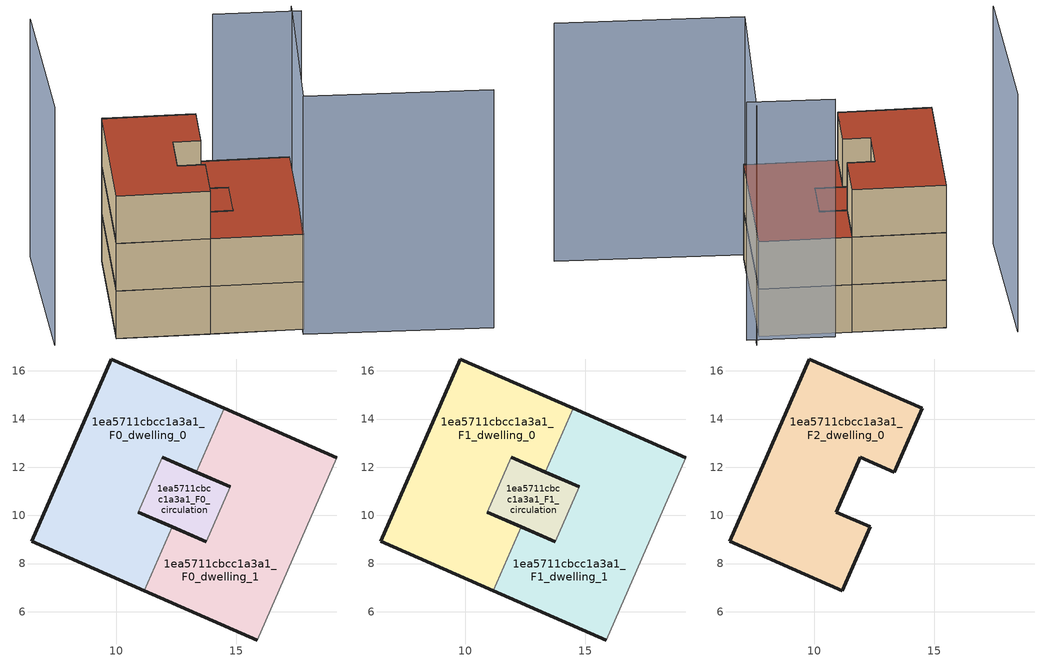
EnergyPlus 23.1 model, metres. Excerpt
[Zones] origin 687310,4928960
1ea5711cbcc1a3a1_F0_dwelling_0
 floor ground (EU_floor_Construction): 11.18,6.87 12.34,9.52 10.93,10.14 11.93,12.41 13.33,11.79 14.49,14.45 9.81,16.49 6.5,8.92 z0
 wall outside (EU_wall_Construction): 13.33,11.79 11.93,12.41 / 10.93,10.14 12.34,9.52 / 11.18,6.87 6.5,8.92 9.81,16.49 14.49,14.45 z0:3
 wall to 1ea5711cbcc1a3a1_F0_dwelling_1 (EU_wall_Construction): 14.49,14.45 13.33,11.79 / 12.34,9.52 11.18,6.87 z0:3
 wall to 1ea5711cbcc1a3a1_F0_circulation (EU_wall_Construction): 11.93,12.41 10.93,10.14 z0:3
1ea5711cbcc1a3a1_F0_dwelling_1
 floor ground (EU_floor_Construction): 15.86,4.83 19.17,12.4 14.49,14.45 13.33,11.79 14.73,11.18 13.74,8.91 12.34,9.52 11.18,6.87 z0
 wall outside (EU_wall_Construction): 15.86,4.83 11.18,6.87 / 12.34,9.52 13.74,8.91 / 14.73,11.18 13.33,11.79 / 14.49,14.45 19.17,12.4 z0:3
 wall to 1ea5711cbcc1a3a1_F0_circulation (EU_wall_Construction): 13.74,8.91 14.73,11.18 z0:3
 wall adiabatic (EU_wall_Construction): 19.17,12.4 15.86,4.83 z0:3
1ea5711cbcc1a3a1_F0_circulation
 floor ground (EU_floor_Construction): 13.74,8.91 14.73,11.18 11.93,12.41 10.93,10.14 z0
 wall outside (EU_wall_Construction): 11.93,12.41 14.73,11.18 / 13.74,8.91 10.93,10.14 z0:3
1ea5711cbcc1a3a1_F1_dwelling_0
 floor to 1ea5711cbcc1a3a1_F0_dwelling_0 (EU_floor_Construction): 11.18,6.87 12.34,9.52 10.93,10.14 11.93,12.41 13.33,11.79 14.49,14.45 9.81,16.49 6.5,8.92 z3
 wall outside (EU_wall_Construction): 13.33,11.79 11.93,12.41 / 10.93,10.14 12.34,9.52 / 11.18,6.87 6.5,8.92 9.81,16.49 14.49,14.45 z3:6
 wall to 1ea5711cbcc1a3a1_F1_dwelling_1 (EU_wall_Construction): 14.49,14.45 13.33,11.79 / 12.34,9.52 11.18,6.87 z3:6
 wall to 1ea5711cbcc1a3a1_F1_circulation (EU_wall_Construction): 11.93,12.41 10.93,10.14 z3:6
1ea5711cbcc1a3a1_F1_dwelling_1
 floor to 1ea5711cbcc1a3a1_F0_dwelling_1 (EU_floor_Construction): 15.86,4.83 19.17,12.4 14.49,14.45 13.33,11.79 14.73,11.18 13.74,8.91 12.34,9.52 11.18,6.87 z3
 wall outside (EU_wall_Construction): 15.86,4.83 11.18,6.87 / 12.34,9.52 13.74,8.91 / 14.73,11.18 13.33,11.79 / 14.49,14.45 19.17,12.4 z3:6
 wall to 1ea5711cbcc1a3a1_F1_circulation (EU_wall_Construction): 13.74,8.91 14.73,11.18 z3:6
 wall adiabatic (EU_wall_Construction): 19.17,12.4 15.86,4.83 z3:6
 roof outside (EU_roof_Construction): 19.17,12.4 15.86,4.83 11.18,6.87 12.34,9.52 13.74,8.91 14.73,11.18 13.33,11.79 14.49,14.45 z6
1ea5711cbcc1a3a1_F1_circulation
 floor to 1ea5711cbcc1a3a1_F0_circulation (EU_floor_Construction): 13.74,8.91 14.73,11.18 11.93,12.41 10.93,10.14 z3
 wall outside (EU_wall_Construction): 11.93,12.41 14.73,11.18 / 13.74,8.91 10.93,10.14 z3:6
 roof outside (EU_roof_Construction): 14.73,11.18 13.74,8.91 10.93,10.14 11.93,12.41 z6
1ea5711cbcc1a3a1_F2_dwelling_0
 floor to 1ea5711cbcc1a3a1_F1_dwelling_0 (EU_floor_Construction): 11.18,6.87 12.34,9.52 10.93,10.14 11.93,12.41 13.33,11.79 14.49,14.45 9.81,16.49 6.5,8.92 z6
 wall outside (EU_wall_Construction): 14.49,14.45 13.33,11.79 11.93,12.41 10.93,10.14 12.34,9.52 11.18,6.87 6.5,8.92 9.81,16.49 14.49,14.45 z6:9
 roof outside (EU_roof_Construction): 14.49,14.45 13.33,11.79 11.93,12.41 10.93,10.14 12.34,9.52 11.18,6.87 6.5,8.92 9.81,16.49 z9
shading: 24.93,0 15.57,4.41 / 15.57,4.41 19.67,13.1 / 19.9,12.37 15.52,14.41 / 6.65,18.77 3.25,9.96 z0:15
[Building]
EU S2 Campaign: North Axis=0; Terrain=City; Solar Distribution=FullExterior
[Site:Location]
Bologna: Latitude=44.5; Longitude=11.25; Time Zone=1; Elevation=37
[SizingPeriod:WeatherFileDays]
AnnualSizingPeriod: Begin Month=1; Begin Day of Month=1; End Month=12; End Day of Month=31; Day of Week for Start Day=Monday; Use Weather File Daylight Saving Period=No; Use Weather File Rain and Snow Indicators=No
[MATERIAL]
EU_InternalMass_Material: Roughness=MediumRough; Thickness=0.1; Conductivity=1; Density=1800; Specific Heat=900; Thermal Absorptance=0.9; Solar Absorptance=0.7; Visible Absorptance=0.7
[MATERIAL:NOMASS] Roughness=MediumRough; Thermal Absorptance=0.9; Solar Absorptance=0.7; Visible Absorptance=0.7
Name | Thermal Resistance
EU_wall_NoMass | 0.937881
EU_roof_NoMass | 0.548572
EU_floor_NoMass | 0.71348
[CONSTRUCTION]
EU_wall_Construction: EU_wall_NoMass
EU_roof_Construction: EU_roof_NoMass
EU_floor_Construction: EU_floor_NoMass
EU_InternalMass_Construction: EU_InternalMass_Material
[ZONE] Type=1; Multiplier=1; Ceiling Height=autocalculate; Floor Area=autocalculate; Part of Total Floor Area=Yes
Name | Volume
1ea5711cbcc1a3a1_F0_dwelling_0; 1ea5711cbcc1a3a1_F1_dwelling_0; 1ea5711cbcc1a3a1_F2_dwelling_0 | 115.311
1ea5711cbcc1a3a1_F0_dwelling_1; 1ea5711cbcc1a3a1_F1_dwelling_1 | 115.321
1ea5711cbcc1a3a1_F0_circulation; 1ea5711cbcc1a3a1_F1_circulation | 22.8142
[INTERNALMASS] Construction=EU_InternalMass_Construction
Name | Zone or ZoneList | Surface Area
1ea5711cbcc1a3a1_F0_dwelling_0_EU_InternalMass | 1ea5711cbcc1a3a1_F0_dwelling_0 | 38.4425
1ea5711cbcc1a3a1_F0_dwelling_1_EU_InternalMass | 1ea5711cbcc1a3a1_F0_dwelling_1 | 38.4425
1ea5711cbcc1a3a1_F1_dwelling_0_EU_InternalMass | 1ea5711cbcc1a3a1_F1_dwelling_0 | 38.4425
1ea5711cbcc1a3a1_F1_dwelling_1_EU_InternalMass | 1ea5711cbcc1a3a1_F1_dwelling_1 | 38.4425
1ea5711cbcc1a3a1_F2_dwelling_0_EU_InternalMass | 1ea5711cbcc1a3a1_F2_dwelling_0 | 84.4783
[OTHEREQUIPMENT] Fuel Type=Electricity; Design Level Calculation Method=Watts/Area; Power per Zone Floor Area=1; Fraction Latent=0; Fraction Radiant=0; Fraction Lost=0; Carbon Dioxide Generation Rate=0; EndUse Subcategory=EU_Step8_InternalGains
Name | Zone or ZoneList or Space or SpaceList | Schedule
EU_Step8_InternalGain_1ea5711cbcc1a3a1_F0_dwelling_0_f000 | 1ea5711cbcc1a3a1_F0_dwelling_0 | EU_Step8_GainSchedule_1ea5711cbcc1a3a1_F0_dwelling_0_f000
EU_Step8_InternalGain_1ea5711cbcc1a3a1_F0_dwelling_1_f000 | 1ea5711cbcc1a3a1_F0_dwelling_1 | EU_Step8_GainSchedule_1ea5711cbcc1a3a1_F0_dwelling_1_f000
EU_Step8_InternalGain_1ea5711cbcc1a3a1_F1_dwelling_0_f000 | 1ea5711cbcc1a3a1_F1_dwelling_0 | EU_Step8_GainSchedule_1ea5711cbcc1a3a1_F1_dwelling_0_f000
EU_Step8_InternalGain_1ea5711cbcc1a3a1_F1_dwelling_1_f000 | 1ea5711cbcc1a3a1_F1_dwelling_1 | EU_Step8_GainSchedule_1ea5711cbcc1a3a1_F1_dwelling_1_f000
EU_Step8_InternalGain_1ea5711cbcc1a3a1_F2_dwelling_0_f000 | 1ea5711cbcc1a3a1_F2_dwelling_0 | EU_Step8_GainSchedule_1ea5711cbcc1a3a1_F2_dwelling_0_f000
[ZONEINFILTRATION:DESIGNFLOWRATE] Schedule=EU_AlwaysOn; Design Flow Rate Calculation Method=Flow/Area; Flow Rate per Floor Area=0.0005; Constant Term Coefficient=1; Temperature Term Coefficient=0; Velocity Term Coefficient=0; Velocity Squared Term Coefficient=0
Name | Zone or ZoneList or Space or SpaceList
EU_Circulation_Infiltration_1ea5711cbcc1a3a1_F0_circulation | 1ea5711cbcc1a3a1_F0_circulation
EU_Circulation_Infiltration_1ea5711cbcc1a3a1_F1_circulation | 1ea5711cbcc1a3a1_F1_circulation
[ZONEVENTILATION:DESIGNFLOWRATE] Schedule=EU_AlwaysOn; Design Flow Rate Calculation Method=AirChanges/Hour; Air Changes per Hour=0.687892; Ventilation Type=Natural; Fan Pressure Rise=0; Fan Total Efficiency=1; Constant Term Coefficient=1; Temperature Term Coefficient=0; Velocity Term Coefficient=0; Velocity Squared Term Coefficient=0; Minimum Indoor Temperature=-100; Maximum Indoor Temperature=100; Delta Temperature=-100; Minimum Outdoor Temperature=-100; Maximum Outdoor Temperature=100; Maximum Wind Speed=40
Name | Zone or ZoneList or Space or SpaceList
EU_ConstantAir_1ea5711cbcc1a3a1_F0_dwelling_0 | 1ea5711cbcc1a3a1_F0_dwelling_0
EU_ConstantAir_1ea5711cbcc1a3a1_F0_dwelling_1 | 1ea5711cbcc1a3a1_F0_dwelling_1
EU_ConstantAir_1ea5711cbcc1a3a1_F1_dwelling_0 | 1ea5711cbcc1a3a1_F1_dwelling_0
EU_ConstantAir_1ea5711cbcc1a3a1_F1_dwelling_1 | 1ea5711cbcc1a3a1_F1_dwelling_1
EU_ConstantAir_1ea5711cbcc1a3a1_F2_dwelling_0 | 1ea5711cbcc1a3a1_F2_dwelling_0
[HVACTEMPLATE:THERMOSTAT] Constant Heating Setpoint=20; Constant Cooling Setpoint=50
EU_HeatOnly_1ea5711cbcc1a3a1_F0_dwelling_0; EU_HeatOnly_1ea5711cbcc1a3a1_F0_dwelling_1; EU_HeatOnly_1ea5711cbcc1a3a1_F1_dwelling_0; EU_HeatOnly_1ea5711cbcc1a3a1_F1_dwelling_1; EU_HeatOnly_1ea5711cbcc1a3a1_F2_dwelling_0
[HVACTEMPLATE:ZONE:IDEALLOADSAIRSYSTEM] System Availability Schedule=EU_AlwaysOn; Maximum Heating Supply Air Temperature=50; Minimum Cooling Supply Air Temperature=13; Maximum Heating Supply Air Humidity Ratio=0.0156; Minimum Cooling Supply Air Humidity Ratio=0.0077; Heating Limit=NoLimit; Cooling Limit=NoLimit; Heating Availability Schedule=EU_AlwaysOn; Cooling Availability Schedule=EU_CoolingOff; Dehumidification Control Type=ConstantSensibleHeatRatio; Cooling Sensible Heat Ratio=0.7; Dehumidification Setpoint=60; Humidification Control Type=None; Humidification Setpoint=30; Outdoor Air Method=None; Outdoor Air Flow Rate per Person=0.00944; Outdoor Air Flow Rate per Zone Floor Area=0; Outdoor Air Flow Rate per Zone=0; Demand Controlled Ventilation Type=None; Outdoor Air Economizer Type=NoEconomizer; Heat Recovery Type=None; Sensible Heat Recovery Effectiveness=0.7; Latent Heat Recovery Effectiveness=0.65
Name | Template Thermostat
1ea5711cbcc1a3a1_F0_dwelling_0 | EU_HeatOnly_1ea5711cbcc1a3a1_F0_dwelling_0
1ea5711cbcc1a3a1_F0_dwelling_1 | EU_HeatOnly_1ea5711cbcc1a3a1_F0_dwelling_1
1ea5711cbcc1a3a1_F1_dwelling_0 | EU_HeatOnly_1ea5711cbcc1a3a1_F1_dwelling_0
1ea5711cbcc1a3a1_F1_dwelling_1 | EU_HeatOnly_1ea5711cbcc1a3a1_F1_dwelling_1
1ea5711cbcc1a3a1_F2_dwelling_0 | EU_HeatOnly_1ea5711cbcc1a3a1_F2_dwelling_0
[SIZING:ZONE] Zone Cooling Design Supply Air Temperature Input Method=SupplyAirTemperature; Zone Cooling Design Supply Air Temperature=13; Zone Heating Design Supply Air Temperature Input Method=SupplyAirTemperature; Zone Heating Design Supply Air Temperature=50; Zone Cooling Design Supply Air Humidity Ratio=0.008; Zone Heating Design Supply Air Humidity Ratio=0.008; Cooling Design Air Flow Method=DesignDay; Cooling Design Air Flow Rate=0; Cooling Minimum Air Flow per Zone Floor Area=0.000762; Cooling Minimum Air Flow=0; Cooling Minimum Air Flow Fraction=0.2; Heating Design Air Flow Method=DesignDay; Heating Design Air Flow Rate=0; Heating Maximum Air Flow per Zone Floor Area=0.002032; Heating Maximum Air Flow=0.141576; Heating Maximum Air Flow Fraction=0.3; Account for Dedicated Outdoor Air System=No; Dedicated Outdoor Air System Control Strategy=NeutralSupplyAir; Dedicated Outdoor Air Low Setpoint Temperature for Design=autosize; Dedicated Outdoor Air High Setpoint Temperature for Design=autosize; Zone Load Sizing Method=Sensible Load Only No Latent Load; Zone Latent Cooling Design Supply Air Humidity Ratio Input Method=HumidityRatioDifference; Zone Cooling Design Supply Air Humidity Ratio Difference=0.005; Zone Latent Heating Design Supply Air Humidity Ratio Input Method=HumidityRatioDifference; Zone Humidification Design Supply Air Humidity Ratio Difference=0.005
1ea5711cbcc1a3a1_F0_dwelling_0; 1ea5711cbcc1a3a1_F0_dwelling_1; 1ea5711cbcc1a3a1_F1_dwelling_0; 1ea5711cbcc1a3a1_F1_dwelling_1; 1ea5711cbcc1a3a1_F2_dwelling_0
[SCHEDULE:CONSTANT]
Name | Hourly Value
EU_AlwaysOn | 1
EU_CoolingOff | 0
[SCHEDULE:FILE] Column Number=1; Rows to Skip at Top=0; Number of Hours of Data=8760; Column Separator=Comma; Interpolate to Timestep=No; Minutes per Item=60; Adjust Schedule for Daylight Savings=Yes
Name | File
EU_Step8_GainSchedule_1ea5711cbcc1a3a1_F0_dwelling_0_f000 | ../../schedules/1ea5711cbcc1a3a1/1ea5711cbcc1a3a1_F0_dwelling_0_f000_gain.csv
EU_Step8_GainSchedule_1ea5711cbcc1a3a1_F0_dwelling_1_f000 | ../../schedules/1ea5711cbcc1a3a1/1ea5711cbcc1a3a1_F0_dwelling_1_f000_gain.csv
EU_Step8_GainSchedule_1ea5711cbcc1a3a1_F1_dwelling_0_f000 | ../../schedules/1ea5711cbcc1a3a1/1ea5711cbcc1a3a1_F1_dwelling_0_f000_gain.csv
EU_Step8_GainSchedule_1ea5711cbcc1a3a1_F1_dwelling_1_f000 | ../../schedules/1ea5711cbcc1a3a1/1ea5711cbcc1a3a1_F1_dwelling_1_f000_gain.csv
EU_Step8_GainSchedule_1ea5711cbcc1a3a1_F2_dwelling_0_f000 | ../../schedules/1ea5711cbcc1a3a1/1ea5711cbcc1a3a1_F2_dwelling_0_f000_gain.csv
